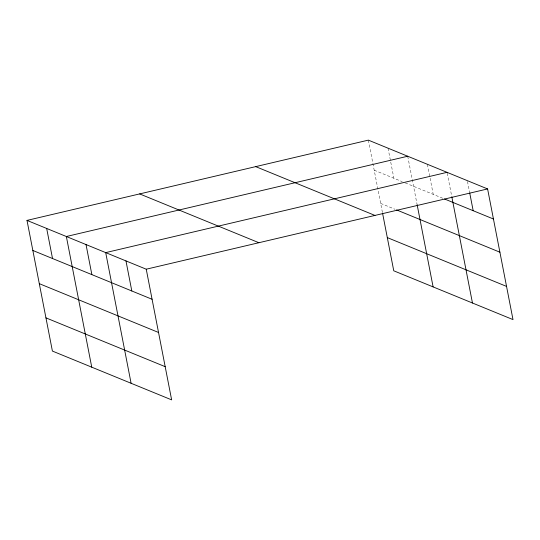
<?xml version="1.0" encoding="UTF-8"?>
<svg xmlns="http://www.w3.org/2000/svg" width="540" height="540" viewBox="0 0 540 540"><rect width="100%" height="100%" fill="white"/><g stroke="black" fill="none" stroke-linecap="round" stroke-linejoin="round"><path stroke-width="0.41" stroke-dasharray="2.7 2.03" d="M374.207 170.201L402.206 181.663M405.23 182.898L443.07 198.389M380.66 203.398L395.037 209.284M467.492 181.454L469.544 192.017M447.221 173.158L451.643 195.912M427.383 164.288L433.229 194.359M407.714 156.236L417.177 204.93M388.037 148.183L393.883 178.254M368.361 140.13L382.401 212.355"/><path stroke-width="0.81" d="M27 220.401L146.239 269.204L171.639 399.87L52.4 351.061L27 220.401L368.361 140.13L487.6 188.939L513 319.599L393.761 270.797L382.556 213.172M407.714 156.236L66.353 236.507L91.746 367.166M447.059 172.341L105.698 252.612L131.099 383.272M146.239 269.204L487.6 188.939M444.582 199.004L493.445 219.004M396.549 209.905L499.898 252.2M255.71 166.624L374.949 215.426M387.308 237.6L506.547 286.403M139.651 193.914L258.89 242.716M32.846 250.466L152.084 299.275M39.299 283.662L158.537 332.471M45.947 317.864L165.186 366.674M469.699 192.834L473.175 210.708M451.798 196.722L472.46 303.007M417.177 204.93L433.107 286.902M125.969 260.908L131.814 290.979M86.022 244.559L91.868 274.624M46.676 228.454L52.522 258.518"/></g></svg>
